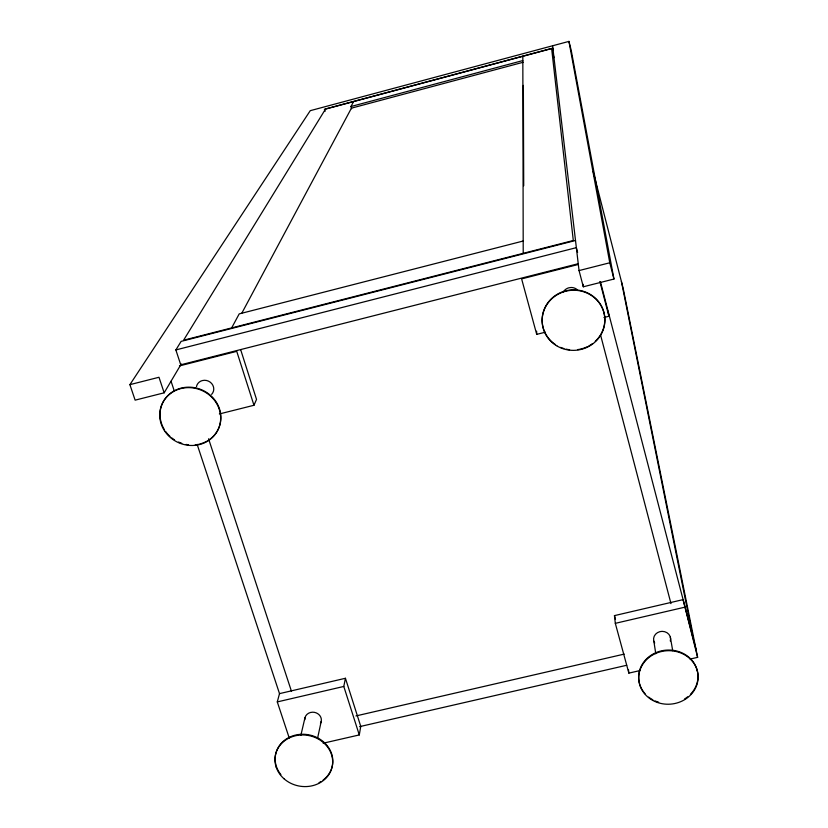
<?xml version="1.0" encoding="UTF-8"?>
<svg xmlns="http://www.w3.org/2000/svg" width="828" height="828" viewBox="0 0 828 828"><rect width="100%" height="100%" fill="white"/><g stroke="black" fill="none" stroke-linecap="round" stroke-linejoin="round"><path stroke-width="1.24" d="M323.148 743.223L359.29 734.933L360.76 726.384L345.431 678.277L279.512 693.626L277.287 701.916L289.251 738.038M359.29 734.933L343.796 686.453L345.431 678.277M317.662 737.82L321.181 721.54M300.874 735.295L304.952 717.824M276.2 767.194L276.386 766.48A28.949 25.699 10.6 0 0 280.889 774.625M219.368 413.959L253.968 405.275L256.525 399.406L240.637 349.582M241.869 313.087L351.424 108.157L523.275 62.235M231.643 327.919L239.209 313.884L523.192 241.02M351.61 108.768L350.948 106.522L353.608 101.585M552.586 45.778L579.051 270.58L583.316 286.788L613.962 279.036L571.227 50.373L568.939 41.4L310.252 110.673L129.892 384.658L135.13 400.152L164.161 392.814L181.28 363.937M577.913 263.79L180.752 364.817L175.857 349.933L181.135 341.374L575.512 240.493M551.645 48.593L325.476 109.12L183.578 340.215L573.297 240.513L551.645 48.593L553.973 57.629M350.948 106.522L522.83 60.568M175.857 349.933L576.35 247.655L577.602 252.426M179.469 365.904L236.736 351.341L253.968 405.275M578.348 264.453L521.619 278.881L536.71 334.367L545.424 332.183M129.892 384.658L158.986 377.268L164.161 392.814M579.051 270.58L609.77 262.776L568.939 41.4M603.943 317.507L608.922 316.255L608.073 311.121M640.116 670.535L628.866 673.123L615.318 623.339L614.459 615.618L683.09 599.627L697.631 657.349L690.128 659.067M277.287 701.916L343.796 686.453M615.318 623.339L684.601 607.245M355.936 715.941L624.208 654.11M359.569 726.653L626.713 665.267M197.209 444.574L279.595 693.885M171.054 381.242L174.284 390.982M208.563 438.799L291.456 691.256M325.052 111.438L324.4 109.234L552.856 48.086L553.435 50.342M614.459 615.618L615.463 619.323M600.621 335.205L670.98 603.612M600.393 281.582L696.017 649.338M599.876 281.489L608.922 316.255M609.77 262.776L613.962 279.036M593.148 171.448L623.153 288.299L697.631 657.349M621.404 281.479L693.129 638.222M697.207 670.307L697.342 670.97M670.328 637.011L672.719 650.746M653.851 641.193L655.786 653.727M582.995 284.232L583.316 286.788M628.442 669.635L628.866 673.123M536.627 331.19L536.71 334.367M523.358 85.398L523.71 185.793M522.83 56.304L523.213 253.327M670.307 641.017A8.528 7.731 -4.3 0 0 662.1 631.36L659.895 631.65A8.528 7.731 -4.3 0 0 654.7 643.056M645.126 693.802A29.694 26.744 -4 0 1 648.531 657.111A29.694 26.744 -4 0 1 689.3 657.587A29.694 26.744 -4 0 1 690.438 694.33M687.685 696.803A29.694 26.744 -4 0 1 684.58 698.956M658.653 702.216A29.694 26.744 -4 0 1 655.072 700.912M652.826 699.815A29.694 26.744 -4 0 1 648.676 697.114M320.446 723.351A8.321 7.442 10.7 0 0 320.032 715.868A8.321 7.442 10.7 0 0 312.642 712.194L310.51 712.473A8.321 7.442 10.7 0 0 304.787 719.76M276.045 765.393A28.949 25.699 10.6 0 1 292.512 735.957A28.949 25.699 10.6 0 1 328.323 747.166A28.949 25.699 10.6 0 1 323.075 780.121M321.119 781.466A28.949 25.699 10.6 0 1 319.049 782.636M211.606 394.397A8.829 8.228 23.3 0 0 212.858 385.279A8.829 8.228 23.3 0 0 204.433 380.28L202.198 380.601A8.829 8.228 23.3 0 0 196.464 386.604M164.192 429.339A30.771 28.566 22.9 0 1 174.356 390.754A30.771 28.566 22.9 0 1 215.86 401.445A30.771 28.566 22.9 0 1 207.9 440.61M206.814 441.241A30.771 28.566 22.9 0 1 199.641 444.056M198.554 444.305A30.771 28.566 22.9 0 1 195.222 444.822M188.453 444.771A30.771 28.566 22.9 0 1 186.186 444.429M181.777 443.301A30.771 28.566 22.9 0 1 178.569 442.038M174.553 439.875A30.771 28.566 22.9 0 1 171.738 437.888M170.009 436.428A30.771 28.566 22.9 0 1 165.517 431.357M563.33 291.963A8.984 8.642 -5.8 0 1 568.732 287.834L571.061 287.492A8.984 8.642 -5.8 0 1 577.447 289.904M555.547 344.665A31.36 30.036 -5.2 0 1 547.153 303.772A31.36 30.036 -5.2 0 1 589.567 293.971A31.36 30.036 -5.2 0 1 600.931 334.181M600.352 335.154A31.36 30.036 -5.2 0 1 595.27 341.312M592.631 343.527A31.36 30.036 -5.2 0 1 588.729 346.021M587.704 346.549A31.36 30.036 -5.2 0 1 577.716 349.623M569.571 349.726A31.36 30.036 -5.2 0 1 566.114 349.147M563.889 348.557A31.36 30.036 -5.2 0 1 560.608 347.377M652.764 700.416A29.715 26.765 -4 0 0 698.107 677.925A29.715 26.765 -4 0 0 654.41 654.037A29.715 26.765 -4 0 0 652.764 700.416M283.911 778.682A28.97 25.709 10.6 0 0 331.873 767.939A28.97 25.709 10.6 0 0 295.679 735.709A28.97 25.709 10.6 0 0 283.911 778.682M164.472 430.736A30.791 28.587 22.9 0 0 217.205 431.305A30.791 28.587 22.9 0 0 188.919 387.628A30.791 28.587 22.9 0 0 164.472 430.736M557.358 346.197A31.392 30.056 -5.2 0 0 604.895 320.602A31.392 30.056 -5.2 0 0 558.32 294.116A31.392 30.056 -5.2 0 0 557.358 346.197"/></g></svg>
